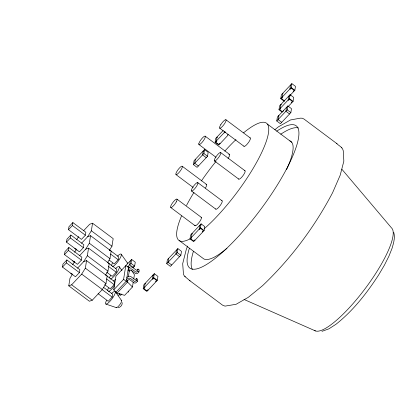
<?xml version="1.0" encoding="UTF-8"?>
<svg xmlns="http://www.w3.org/2000/svg" width="415" height="415" viewBox="0 0 415 415"><rect width="100%" height="100%" fill="white"/><g stroke="black" fill="none" stroke-linecap="round" stroke-linejoin="round"><path stroke-width="0.62" d="M62.478 267.073L62.95 264.127L66.867 259.961L79.856 269.667L79.384 272.608L75.468 276.779L62.478 267.073L66.4 262.903L66.867 259.961M64.475 254.608L64.948 251.666L68.864 247.496L81.854 257.201L81.382 260.148L77.465 264.314L64.475 254.608L68.392 250.437L68.864 247.496M66.473 242.142L66.945 239.201L70.861 235.03L83.851 244.736L83.379 247.682L79.462 251.853L66.473 242.142L70.389 237.977L70.861 235.03M68.47 229.682L68.942 226.735L72.858 222.565L85.848 232.27L85.376 235.217L81.459 239.388L68.47 229.682L72.386 225.511L72.858 222.565M77.569 268.152L83.69 261.642L86.564 260.62L107.184 276.027L105.975 283.585L102.313 289.514L92.255 300.216L89.381 301.238L68.76 285.826L69.974 278.273L72.635 273.957M68.76 285.826L71.634 284.809L81.693 274.102L85.355 268.178L86.564 260.62M83.69 261.642L87.347 255.713L88.561 248.154L109.181 263.561L107.967 271.12L105.643 274.896M79.566 255.692L85.687 249.176L89.344 243.247L90.558 235.689L111.178 251.101L109.965 258.654L107.635 262.43M81.563 243.226L87.684 236.711L91.342 230.782L92.555 223.223L113.176 238.635L111.962 246.194L109.301 250.504M98.116 293.706L108.263 301.29L112.185 297.119L112.657 294.178L103.522 287.351M104.679 284.654L110.26 288.824L114.182 284.654L114.654 281.712L105.519 274.886M106.676 272.188L112.258 276.359L116.179 272.193L116.646 269.247L107.516 262.42M109.181 260.106L114.255 263.899L118.171 259.728L118.643 256.781L109.513 249.954M133.236 282.086L132.452 286.993L124.614 295.335L117.061 293.156L113.757 289.857L115.961 276.094L131.622 259.453L135.274 262.187L134.647 266.108L133.34 267.499L129.688 264.77L130.315 260.843M121.818 294.012A1.831 1.608 9.1 0 1 121.683 294.178L120.537 295.392L119.323 294.484L119.479 293.504M113.757 289.857L123.582 279.404L125.787 265.642L129.387 267.499M128.572 266.892L126.295 281.126L115.842 292.243M126.845 277.692L127.727 276.779A2.615 2.303 9.1 0 1 130.881 276.587L135.108 279.7L136.525 278.418L137.744 279.326L137.427 281.292L136.286 282.506A1.831 1.608 9.1 0 1 133.718 282.662L129.864 279.783A1.043 0.918 9.1 0 0 128.401 279.871L127.747 280.566L127.509 282.034L117.061 293.156M128.354 276.758L129.397 270.258M127.509 267.089L130.995 263.38L131.622 259.453M128.375 292.144L128.531 291.164M133.34 267.499L133.521 266.378M133.729 279.02L134.413 274.725L131.571 270.466M127.747 280.566L126.528 279.653L127.41 278.74A2.615 2.303 9.1 0 1 130.569 278.553L134.859 281.671L136.208 280.379L136.525 278.418M137.702 271.057L138.019 269.096L139.238 270.004L138.921 271.965L137.78 273.184A1.831 1.608 9.1 0 1 135.212 273.34L131.358 270.456A1.043 0.918 9.1 0 0 129.895 270.544L129.241 271.239L128.022 270.331L128.904 269.418A2.615 2.303 9.1 0 1 132.058 269.226L136.255 272.328L137.702 271.057L138.921 271.965M143.206 288.71L143.834 284.783L154.287 273.667L157.939 276.395L157.311 280.322L146.858 291.439L143.206 288.71L153.659 277.594L154.287 273.667M166.757 263.655L167.385 259.728L177.838 248.606L181.49 251.34L180.862 255.261L170.409 266.383L166.757 263.655L177.21 252.533L177.838 248.606M168.692 258.338L168.065 262.264L171.717 264.993M176.531 249.996L175.903 253.923L179.555 256.652M193.437 164.641L194.064 160.714L204.517 149.592L208.169 152.326L207.542 156.253L197.089 167.37L193.437 164.641L203.884 153.519L204.517 149.592M190.018 238.9L190.651 234.973L201.099 223.856L204.751 226.585L204.123 230.512L193.675 241.634L190.018 238.9L200.471 227.783L201.099 223.856M228.146 134.325L227.493 135.02L227.897 135.321L218.757 145.053L215.1 142.324L215.733 138.397L223.135 130.523M224.427 131.472L224.245 132.593L224.65 132.899L225.304 132.203M276.758 120.988L277.386 117.061L287.839 105.944L291.491 108.673L290.863 112.6L280.41 123.717L276.758 120.988L287.211 109.866L287.839 105.944M282.179 112.128L278.984 109.742L279.611 105.815L290.064 94.698L293.716 97.426L293.089 101.353L288.295 106.448M284.41 101.41L280.753 98.682L281.386 94.755L291.833 83.633L295.485 86.367L294.858 90.288L289.634 95.849M290.526 85.023L289.898 88.95L290.303 89.251L291.283 88.213L294.126 90.335L293.146 91.378L293.55 91.679M278.984 109.742L289.431 98.62L290.064 94.698M280.753 98.682L291.206 87.56L291.833 83.633M187.673 246.09L186.402 249.021L182.688 263.696L183.461 274.133L183.954 275.347L185.256 276.821M76.63 239.797L78.622 236.566M74.633 252.263L76.625 249.031M72.635 264.728L74.633 261.497M322.014 331.331L328.95 328.81L335.937 324.302C353.16 310.711 366.819 293.156 378.698 274.855L384.42 265.128L388.876 256.278L391.999 248.471C393.482 243.418 395.35 237.686 393.757 232.416M83.555 230.761L89.681 224.245L92.555 223.223M215.1 142.324L225.117 131.669M128.339 268.365L129.215 267.457A2.615 2.303 9.1 0 1 132.375 267.265L136.597 270.373L138.019 269.096M283.538 110.779L282.558 111.822L279.715 109.695L280.696 108.652L280.291 108.351L280.919 104.424L281.323 104.73M119.323 294.484L120.06 293.695M274.844 129.739L278.346 126.886L290.505 119.951L300.268 118.166L302.234 118.223L304.019 119.064L336.492 143.331C338.619 145.774 342.806 147.123 343.257 150.749L343.843 161.15L340.191 175.218L332.648 192.586C314.518 227.114 290.827 258.773 262.571 285.67L248.248 297.353L236.088 304.288L225.008 306.12L222.58 305.175L190.106 280.908L184.758 276.39M244.425 170.809L244.653 170.721A5.224 1.271 -53.2 0 1 243.87 174.352A5.224 1.271 -53.2 0 1 239.372 179.135L239.004 179.213A5.224 1.271 -53.2 0 1 238.635 178.849M87.684 236.711L90.558 235.689M85.687 249.176L88.561 248.154M205.985 184.457L206.359 184.374A5.224 1.271 -53.2 0 1 205.415 188.016M118.14 307.676C120.511 307.406 122.425 305.072 122.207 302.685M105.924 304.086L116.335 307.639M244.041 299.459L315.452 330.931M123.582 279.404L127.509 282.034L132.452 286.993M291.206 87.56L294.858 90.288M289.162 96.389L288.757 96.083L288.129 100.01L288.534 100.316L289.514 99.273L292.352 101.395L291.377 102.438L291.781 102.744M283.097 93.666L282.688 93.365L282.06 97.292L282.465 97.592L281.489 98.635L284.327 100.757M289.431 98.62L293.089 101.353M286.936 107.635L286.532 107.335L285.904 111.256L289.556 113.99M287.211 109.866L290.863 112.6M279.098 115.977L278.693 115.671L278.066 119.598L281.718 122.326M267.385 124.085L291.74 142.283M225.859 119.722L250.214 137.92M219.654 128.111L244.01 146.313M217.444 137.308L217.035 137.007L216.407 140.934L216.812 141.235L215.836 142.278L218.674 144.404L219.654 143.362L220.059 143.663M205.145 136.146L229.5 154.349M220.609 152.528L244.964 170.731M198.894 144.503L215.992 157.28M203.615 151.288L203.21 150.982L202.582 154.909L206.234 157.638M214.399 160.916L238.755 179.114M203.884 153.519L207.542 156.253M195.776 159.625L195.372 159.324L194.744 163.251L198.396 165.979M182.252 166.27L206.608 184.468M197.69 182.579L222.046 200.782M176.048 174.658L193.151 187.435M191.465 190.957L215.821 209.155M176.987 199.159L201.337 217.361M200.201 225.547L199.791 225.246L199.164 229.173L199.568 229.474L200.549 228.432L203.392 230.558L202.411 231.601L202.816 231.902M200.471 227.783L204.123 230.512M170.783 207.547L195.138 225.75M192.363 233.889L191.953 233.588L191.325 237.51L191.73 237.816L190.755 238.858L193.592 240.98L194.573 239.937L194.977 240.244M179.389 240.679L203.739 258.882A73.144 17.814 -53.2 0 0 226.958 248.315M177.21 252.533L180.862 255.261M153.384 275.358L152.979 275.057L152.352 278.984L152.756 279.285L153.737 278.242L156.579 280.364L155.599 281.406L156.004 281.712M91.342 230.782L111.962 246.194M153.659 277.594L157.311 280.322M130.995 263.38L134.647 266.108M72.386 225.511L85.376 235.217M110.561 254.037L118.171 259.728M145.546 283.699L145.141 283.393L144.513 287.32L144.918 287.626L143.938 288.669L146.78 290.791L147.761 289.748L148.165 290.049M89.344 243.247L109.965 258.654M136.208 280.379L137.427 281.292M70.389 237.977L83.379 247.682M108.564 266.503L116.179 272.193M87.347 255.713L107.967 271.12M74.752 248.435L76.811 249.975M68.392 250.437L81.382 260.148M106.572 278.968L114.182 284.654M85.355 268.178L105.975 283.585M72.755 260.9L74.301 262.057M81.693 274.102L102.313 289.514M66.4 262.903L79.384 272.608M102.038 289.535L112.185 297.119M70.758 273.366L72.303 274.517M71.634 284.809L92.255 300.216M336.492 143.331L336.996 143.761M341.338 147.418L341.841 147.849M189.603 280.478L190.106 280.908M341.872 169.253L391.568 227.97A64.118 15.614 -53.2 0 1 364.603 289.369A64.118 15.614 -53.2 0 1 314.342 330.304M121.336 254.354L127.654 263.26M119.338 266.819L121.943 270.487M115.344 291.745L121.668 300.657M117.461 256.221A7.838 1.909 -53.2 0 1 120.641 257.17A7.838 1.909 -53.2 0 1 112.569 266.627M111.552 265.553A7.838 1.909 -53.2 0 1 112.501 263.011M127.089 263.089A4.435 1.079 -53.2 0 1 127.664 263.701M111.474 293.613A7.838 1.909 -53.2 0 1 115.09 293.509A7.838 1.909 -53.2 0 1 108.102 303.08A7.838 1.909 -53.2 0 1 106.515 300.408M121.097 300.486A4.435 1.079 -53.2 0 1 120.002 304.371A4.435 1.079 -53.2 0 1 116.138 307.432M114.395 285.852A7.838 1.909 -53.2 0 1 108.574 291.558M107.558 290.479A7.838 1.909 -53.2 0 1 108.507 287.943M113.471 281.147A7.838 1.909 -53.2 0 1 115.417 279.477M119.862 294.354A4.435 1.079 -53.2 0 1 118.135 294.966M115.469 268.687A7.838 1.909 -53.2 0 1 118.643 269.636A7.838 1.909 -53.2 0 1 110.572 279.093M109.555 278.019A7.838 1.909 -53.2 0 1 110.504 275.477M276.722 131.176A88.82 21.632 -53.2 0 1 291.356 159.194A88.82 21.632 -53.2 0 1 220.946 253.622A88.82 21.632 -53.2 0 1 189.328 248.383M192.363 269.377A88.82 21.632 -53.2 0 1 193.39 251.412M280.779 134.206A88.82 21.632 -53.2 0 1 298.364 127.934M228.795 154.468A5.224 1.271 -53.2 0 1 229.713 154.909L229.614 155.423A5.224 1.271 -53.2 0 1 228.043 158.483M249.903 137.915A5.224 1.271 -53.2 0 1 249.389 141.11L248.855 141.966A5.224 1.271 -53.2 0 1 243.89 146.049M221.74 200.767A5.224 1.271 -53.2 0 1 222.274 201.322L222.191 201.825A5.224 1.271 -53.2 0 1 218.726 207.318A5.224 1.271 -53.2 0 1 215.707 208.885M201.088 217.268A5.224 1.271 -53.2 0 1 200.637 220.069L200.149 220.905A5.224 1.271 -53.2 0 1 196.679 225.029A5.224 1.271 -53.2 0 1 194.894 225.226M289.826 140.825A73.144 17.814 -53.2 0 1 286.511 169.694M243.574 132.816A73.144 17.814 -53.2 0 1 264.334 146.521A73.144 17.814 -53.2 0 1 204.19 228.764M190.054 238.895A73.144 17.814 -53.2 0 1 181.531 215.961M186.527 205.446A73.144 17.814 -53.2 0 1 193.987 192.353M201.41 180.93A73.144 17.814 -53.2 0 1 216.023 161.394M224.795 151.143A73.144 17.814 -53.2 0 1 235.979 139.59M198.816 143.777L198.785 144.218A5.224 1.271 -53.2 0 0 201.763 142.724A5.224 1.271 -53.2 0 0 205.264 137.225L205.358 136.711A5.224 1.271 -53.2 0 0 202.38 138.003A5.224 1.271 -53.2 0 0 198.816 143.777M197.919 183.124L197.836 183.627A5.224 1.271 -53.2 0 1 194.038 189.468A5.224 1.271 -53.2 0 1 191.372 190.252L191.523 189.681A5.224 1.271 -53.2 0 1 195.226 184.141A5.224 1.271 -53.2 0 1 197.919 183.124M220.847 124.567L220.355 125.403A5.224 1.271 -53.2 0 0 220.277 128.121A5.224 1.271 -53.2 0 0 224.499 123.763L225.034 122.913A5.224 1.271 -53.2 0 0 225.35 119.779A5.224 1.271 -53.2 0 0 220.847 124.567M176.287 201.872L175.794 202.702A5.224 1.271 -53.2 0 1 171.291 207.49A5.224 1.271 -53.2 0 1 171.608 204.356L172.142 203.506A5.224 1.271 -53.2 0 1 176.365 199.148A5.224 1.271 -53.2 0 1 176.287 201.872M176.785 174.497L176.365 174.663A5.224 1.271 -53.2 0 1 177.132 171.042A5.224 1.271 -53.2 0 1 181.63 166.254L182.003 166.176A5.224 1.271 -53.2 0 1 181.059 169.813A5.224 1.271 -53.2 0 1 176.785 174.497M220.298 152.523L219.872 152.689A5.224 1.271 -53.2 0 0 215.598 157.363A5.224 1.271 -53.2 0 0 214.648 161.01L215.017 160.932A5.224 1.271 -53.2 0 0 219.514 156.154A5.224 1.271 -53.2 0 0 220.298 152.523"/></g></svg>
